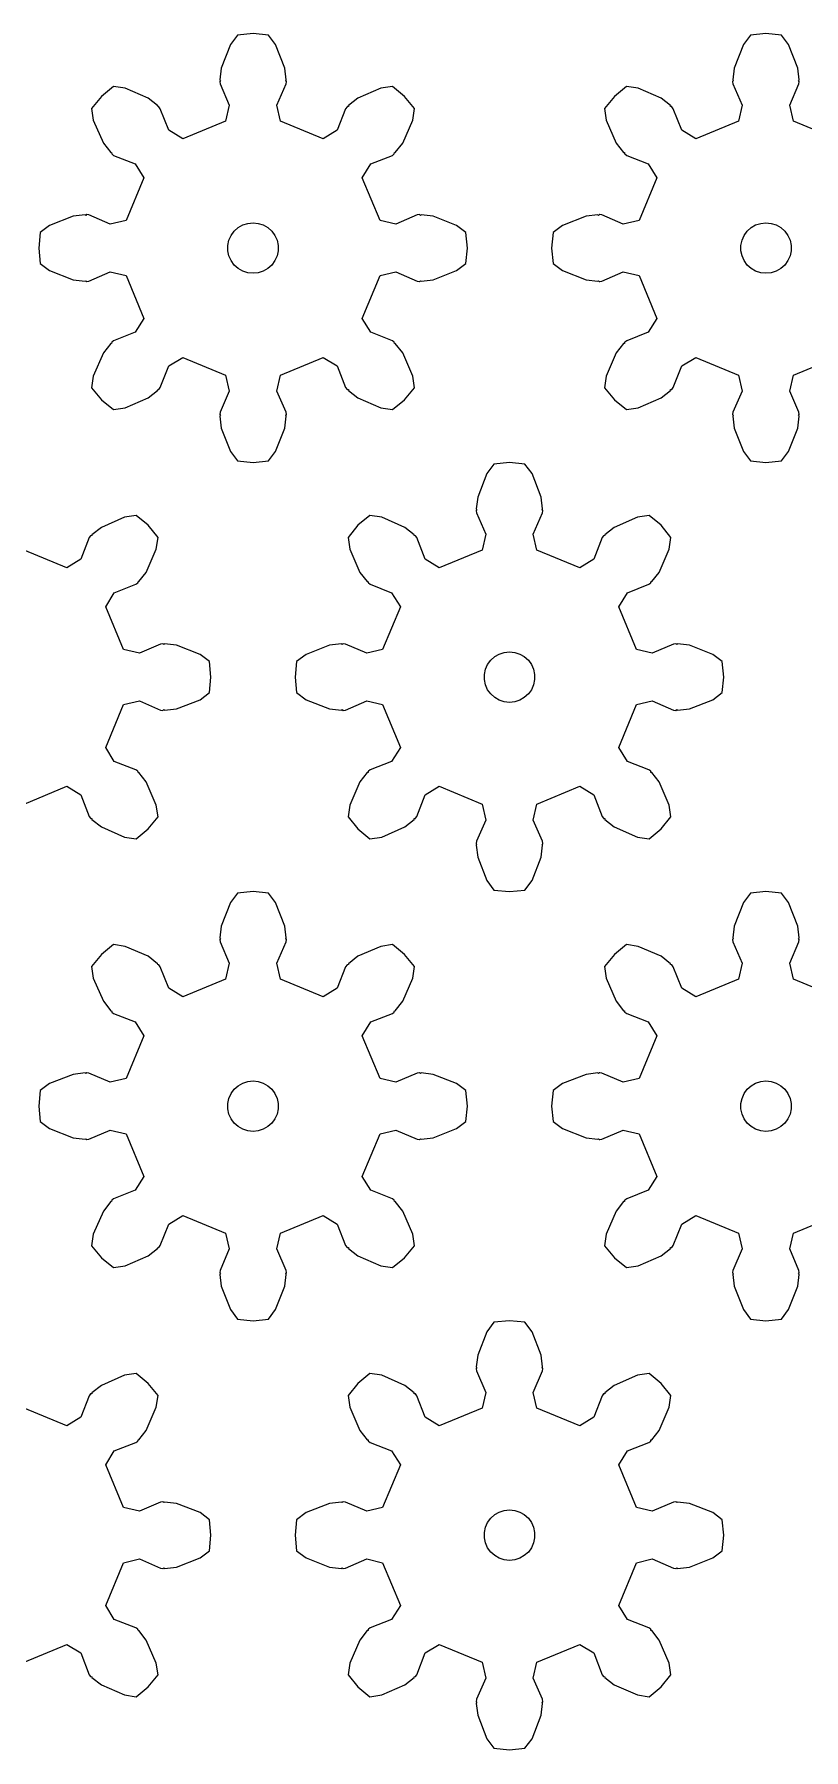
# Model space of a CAD drawing. Extents: x 0 to 208, y 0 to 229.
# Drawn here: x 106.4 to 152.1, y 0 to 101.8 of the extents above; entities that cross this region are included whole.
import ezdxf

# ---------------------------------------------------------------- set-up
doc = ezdxf.new("R2010")
doc.units = 0

msp = doc.modelspace()

# ---------------------------------------------------------------- linework, layer by layer
for p, q in [((119.36, 101.86), (118.44, 101.77)), ((120.28, 101.77), (119.36, 101.86)), ((149.82, 101.86), (148.9, 101.77)), ((150.74, 101.77), (149.82, 101.86)), ((118.02, 101.21), (117.47, 99.81)), ((118.44, 101.77), (118.02, 101.21)), ((120.7, 101.21), (120.28, 101.77)), ((121.25, 99.81), (120.7, 101.21)), ((148.49, 101.21), (147.94, 99.81)), ((148.9, 101.77), (148.49, 101.21)), ((151.16, 101.21), (150.74, 101.77)), ((151.71, 99.81), (151.16, 101.21)), ((117.47, 99.81), (117.39, 99.11)), ((121.33, 99.11), (121.25, 99.81)), ((147.94, 99.81), (147.86, 99.11)), ((151.79, 99.11), (151.71, 99.81)), ((117.42, 99.07), (117.38, 99.01)), ((117.38, 99.01), (117.38, 99)), ((117.38, 99), (117.4, 98.87)), ((117.39, 99.11), (117.42, 99.07)), ((117.4, 98.87), (117.95, 97.61)), ((120.77, 97.61), (121.32, 98.87)), ((121.3, 99.07), (121.33, 99.11)), ((121.34, 99.01), (121.3, 99.07)), ((121.32, 98.87), (121.34, 99)), ((121.34, 99), (121.34, 99.01)), ((147.89, 99.07), (147.84, 99.01)), ((147.84, 99.01), (147.84, 99)), ((147.84, 99), (147.86, 98.87)), ((147.86, 99.11), (147.89, 99.07)), ((147.86, 98.87), (148.41, 97.61)), ((151.24, 97.61), (151.78, 98.87)), ((151.76, 99.07), (151.79, 99.11)), ((151.8, 99.01), (151.76, 99.07)), ((151.78, 98.87), (151.8, 99)), ((151.8, 99), (151.8, 99.01)), ((110.36, 98.13), (109.77, 97.41)), ((111.07, 98.72), (110.36, 98.13)), ((111.76, 98.61), (111.07, 98.72)), ((113.14, 98.02), (111.76, 98.61)), ((113.69, 97.58), (113.14, 98.02)), ((125.58, 98.02), (125.03, 97.58)), ((126.95, 98.61), (125.58, 98.02)), ((127.65, 98.72), (126.95, 98.61)), ((128.36, 98.13), (127.65, 98.72)), ((128.95, 97.41), (128.36, 98.13)), ((140.82, 98.13), (140.23, 97.41)), ((141.54, 98.72), (140.82, 98.13)), ((142.23, 98.61), (141.54, 98.72)), ((143.6, 98.02), (142.23, 98.61)), ((144.16, 97.58), (143.6, 98.02)), ((109.77, 97.41), (109.87, 96.72)), ((113.7, 97.53), (113.69, 97.58)), ((113.77, 97.52), (113.7, 97.53)), ((113.77, 97.51), (113.77, 97.52)), ((113.85, 97.4), (113.77, 97.51)), ((114.36, 96.12), (113.85, 97.4)), ((117.95, 97.61), (117.73, 96.66)), ((120.99, 96.66), (120.77, 97.61)), ((124.86, 97.4), (124.36, 96.12)), ((124.94, 97.51), (124.86, 97.4)), ((124.95, 97.52), (124.94, 97.51)), ((125.02, 97.53), (124.95, 97.52)), ((125.03, 97.58), (125.02, 97.53)), ((128.85, 96.72), (128.95, 97.41)), ((140.23, 97.41), (140.34, 96.72)), ((144.16, 97.53), (144.16, 97.58)), ((144.23, 97.52), (144.16, 97.53)), ((144.24, 97.51), (144.23, 97.52)), ((144.32, 97.4), (144.24, 97.51)), ((144.83, 96.12), (144.32, 97.4)), ((148.41, 97.61), (148.19, 96.66)), ((151.46, 96.66), (151.24, 97.61)), ((109.87, 96.72), (110.47, 95.35)), ((115.18, 95.61), (114.36, 96.12)), ((117.73, 96.66), (115.18, 95.61)), ((123.53, 95.61), (120.99, 96.66)), ((124.36, 96.12), (123.53, 95.61)), ((128.25, 95.35), (128.85, 96.72)), ((140.34, 96.72), (140.93, 95.35)), ((145.65, 95.61), (144.83, 96.12)), ((148.19, 96.66), (145.65, 95.61)), ((154, 95.61), (151.46, 96.66)), ((110.47, 95.35), (110.91, 94.79)), ((110.91, 94.79), (110.96, 94.79)), ((110.96, 94.79), (110.97, 94.72)), ((110.97, 94.72), (110.97, 94.71)), ((110.97, 94.71), (111.08, 94.63)), ((127.64, 94.63), (127.74, 94.71)), ((127.74, 94.71), (127.75, 94.72)), ((127.75, 94.72), (127.76, 94.79)), ((127.76, 94.79), (127.81, 94.79)), ((127.81, 94.79), (128.25, 95.35)), ((140.93, 95.35), (141.37, 94.79)), ((141.37, 94.79), (141.42, 94.79)), ((141.42, 94.79), (141.43, 94.72)), ((141.43, 94.72), (141.44, 94.71)), ((141.44, 94.71), (141.55, 94.63)), ((111.08, 94.63), (112.36, 94.13)), ((112.36, 94.13), (112.87, 93.3)), ((125.84, 93.3), (126.36, 94.13)), ((126.36, 94.13), (127.64, 94.63)), ((141.55, 94.63), (142.83, 94.13)), ((142.83, 94.13), (143.34, 93.3)), ((112.87, 93.3), (111.82, 90.76)), ((126.9, 90.76), (125.84, 93.3)), ((143.34, 93.3), (142.29, 90.76)), ((108.67, 91.01), (107.28, 90.46)), ((109.38, 91.1), (108.67, 91.01)), ((109.42, 91.06), (109.38, 91.1)), ((109.47, 91.11), (109.42, 91.06)), ((109.48, 91.11), (109.47, 91.11)), ((109.61, 91.09), (109.48, 91.11)), ((110.88, 90.54), (109.61, 91.09)), ((111.82, 90.76), (110.88, 90.54)), ((119.05, 90.59), (119.36, 90.63)), ((119.36, 90.63), (119.67, 90.59)), ((127.84, 90.54), (126.9, 90.76)), ((129.1, 91.09), (127.84, 90.54)), ((129.24, 91.11), (129.1, 91.09)), ((129.25, 91.11), (129.24, 91.11)), ((129.3, 91.06), (129.25, 91.11)), ((129.34, 91.1), (129.3, 91.06)), ((130.05, 91.01), (129.34, 91.1)), ((131.44, 90.46), (130.05, 91.01)), ((139.14, 91.01), (137.74, 90.46)), ((139.84, 91.1), (139.14, 91.01)), ((139.88, 91.06), (139.84, 91.1)), ((139.94, 91.11), (139.88, 91.06)), ((139.95, 91.11), (139.94, 91.11)), ((140.08, 91.09), (139.95, 91.11)), ((141.34, 90.54), (140.08, 91.09)), ((142.29, 90.76), (141.34, 90.54)), ((149.51, 90.59), (149.82, 90.63)), ((149.82, 90.63), (150.14, 90.59)), ((106.72, 90.05), (106.63, 89.13)), ((107.28, 90.46), (106.72, 90.05)), ((117.93, 89.59), (118.06, 89.88)), ((118.06, 89.88), (118.24, 90.13)), ((118.24, 90.13), (118.48, 90.34)), ((118.48, 90.34), (118.75, 90.5)), ((118.75, 90.5), (119.05, 90.59)), ((119.67, 90.59), (119.97, 90.5)), ((119.97, 90.5), (120.24, 90.34)), ((120.24, 90.34), (120.47, 90.13)), ((120.47, 90.13), (120.66, 89.88)), ((120.66, 89.88), (120.79, 89.59)), ((132, 90.05), (131.44, 90.46)), ((132.09, 89.13), (132, 90.05)), ((137.18, 90.05), (137.09, 89.13)), ((137.74, 90.46), (137.18, 90.05)), ((148.4, 89.59), (148.52, 89.88)), ((148.52, 89.88), (148.71, 90.13)), ((148.71, 90.13), (148.94, 90.34)), ((148.94, 90.34), (149.21, 90.5)), ((149.21, 90.5), (149.51, 90.59)), ((150.14, 90.59), (150.43, 90.5)), ((150.43, 90.5), (150.71, 90.34)), ((150.71, 90.34), (150.94, 90.13)), ((150.94, 90.13), (151.12, 89.88)), ((151.12, 89.88), (151.25, 89.59)), ((106.63, 89.13), (106.72, 88.21)), ((117.87, 89.28), (117.93, 89.59)), ((117.87, 88.97), (117.87, 89.28)), ((117.93, 88.66), (117.87, 88.97)), ((118.06, 88.38), (117.93, 88.66)), ((120.79, 88.66), (120.66, 88.38)), ((120.79, 89.59), (120.85, 89.28)), ((120.85, 88.97), (120.79, 88.66)), ((120.85, 89.28), (120.85, 88.97)), ((132, 88.21), (132.09, 89.13)), ((137.09, 89.13), (137.18, 88.21)), ((148.33, 89.28), (148.4, 89.59)), ((148.33, 88.97), (148.33, 89.28)), ((148.4, 88.66), (148.33, 88.97)), ((148.52, 88.38), (148.4, 88.66)), ((151.25, 88.66), (151.12, 88.38)), ((151.25, 89.59), (151.32, 89.28)), ((151.32, 88.97), (151.25, 88.66)), ((151.32, 89.28), (151.32, 88.97)), ((106.72, 88.21), (107.28, 87.79)), ((107.28, 87.79), (108.67, 87.24)), ((109.61, 87.17), (110.88, 87.71)), ((110.88, 87.71), (111.82, 87.49)), ((118.24, 88.12), (118.06, 88.38)), ((118.48, 87.91), (118.24, 88.12)), ((118.75, 87.76), (118.48, 87.91)), ((119.05, 87.66), (118.75, 87.76)), ((119.36, 87.63), (119.05, 87.66)), ((119.67, 87.66), (119.36, 87.63)), ((119.97, 87.76), (119.67, 87.66)), ((120.24, 87.91), (119.97, 87.76)), ((120.47, 88.12), (120.24, 87.91)), ((120.66, 88.38), (120.47, 88.12)), ((126.9, 87.49), (127.84, 87.71)), ((127.84, 87.71), (129.1, 87.17)), ((130.05, 87.24), (131.44, 87.79)), ((131.44, 87.79), (132, 88.21)), ((137.18, 88.21), (137.74, 87.79)), ((137.74, 87.79), (139.14, 87.24)), ((140.08, 87.17), (141.34, 87.71)), ((141.34, 87.71), (142.29, 87.49)), ((148.71, 88.12), (148.52, 88.38)), ((148.94, 87.91), (148.71, 88.12)), ((149.21, 87.76), (148.94, 87.91)), ((149.51, 87.66), (149.21, 87.76)), ((149.82, 87.63), (149.51, 87.66)), ((150.14, 87.66), (149.82, 87.63)), ((150.43, 87.76), (150.14, 87.66)), ((150.71, 87.91), (150.43, 87.76)), ((150.94, 88.12), (150.71, 87.91)), ((151.12, 88.38), (150.94, 88.12)), ((108.67, 87.24), (109.38, 87.16)), ((109.38, 87.16), (109.42, 87.19)), ((109.42, 87.19), (109.47, 87.15)), ((109.47, 87.15), (109.48, 87.15)), ((109.48, 87.15), (109.61, 87.17)), ((111.82, 87.49), (112.87, 84.95)), ((125.84, 84.95), (126.9, 87.49)), ((129.1, 87.17), (129.24, 87.15)), ((129.24, 87.15), (129.25, 87.15)), ((129.25, 87.15), (129.3, 87.19)), ((129.3, 87.19), (129.34, 87.16)), ((129.34, 87.16), (130.05, 87.24)), ((139.14, 87.24), (139.84, 87.16)), ((139.84, 87.16), (139.88, 87.19)), ((139.88, 87.19), (139.94, 87.15)), ((139.94, 87.15), (139.95, 87.15)), ((139.95, 87.15), (140.08, 87.17)), ((142.29, 87.49), (143.34, 84.95)), ((112.87, 84.95), (112.36, 84.13)), ((126.36, 84.13), (125.84, 84.95)), ((143.34, 84.95), (142.83, 84.13)), ((110.97, 83.54), (110.96, 83.47)), ((111.08, 83.62), (110.97, 83.54)), ((110.97, 83.54), (110.97, 83.54)), ((112.36, 84.13), (111.08, 83.62)), ((127.64, 83.62), (126.36, 84.13)), ((127.74, 83.54), (127.64, 83.62)), ((127.75, 83.54), (127.74, 83.54)), ((127.76, 83.47), (127.75, 83.54)), ((141.43, 83.54), (141.42, 83.47)), ((141.44, 83.54), (141.43, 83.54)), ((141.55, 83.62), (141.44, 83.54)), ((142.83, 84.13), (141.55, 83.62)), ((110.47, 82.9), (109.87, 81.53)), ((110.91, 83.46), (110.47, 82.9)), ((110.96, 83.47), (110.91, 83.46)), ((114.36, 82.13), (115.18, 82.64)), ((115.18, 82.64), (117.73, 81.59)), ((120.99, 81.59), (123.53, 82.64)), ((123.53, 82.64), (124.36, 82.13)), ((127.81, 83.46), (127.76, 83.47)), ((128.25, 82.9), (127.81, 83.46)), ((128.85, 81.53), (128.25, 82.9)), ((140.93, 82.9), (140.34, 81.53)), ((141.37, 83.46), (140.93, 82.9)), ((141.42, 83.47), (141.37, 83.46)), ((144.83, 82.13), (145.65, 82.64)), ((145.65, 82.64), (148.19, 81.59)), ((151.46, 81.59), (154, 82.64)), ((109.87, 81.53), (109.77, 80.84)), ((113.85, 80.85), (114.36, 82.13)), ((117.73, 81.59), (117.95, 80.64)), ((120.77, 80.64), (120.99, 81.59)), ((124.36, 82.13), (124.86, 80.85)), ((128.95, 80.84), (128.85, 81.53)), ((140.34, 81.53), (140.23, 80.84)), ((144.32, 80.85), (144.83, 82.13)), ((148.19, 81.59), (148.41, 80.64)), ((151.24, 80.64), (151.46, 81.59)), ((109.77, 80.84), (110.36, 80.12)), ((113.14, 80.23), (113.69, 80.68)), ((113.69, 80.68), (113.7, 80.73)), ((113.7, 80.73), (113.77, 80.74)), ((113.77, 80.74), (113.85, 80.85)), ((113.77, 80.74), (113.77, 80.74)), ((117.95, 80.64), (117.4, 79.38)), ((121.32, 79.38), (120.77, 80.64)), ((124.86, 80.85), (124.94, 80.74)), ((124.94, 80.74), (124.95, 80.74)), ((124.95, 80.74), (125.02, 80.73)), ((125.02, 80.73), (125.03, 80.68)), ((125.03, 80.68), (125.58, 80.23)), ((128.36, 80.12), (128.95, 80.84)), ((140.23, 80.84), (140.82, 80.12)), ((143.6, 80.23), (144.16, 80.68)), ((144.16, 80.73), (144.23, 80.74)), ((144.16, 80.68), (144.16, 80.73)), ((144.23, 80.74), (144.24, 80.74)), ((144.24, 80.74), (144.32, 80.85)), ((148.41, 80.64), (147.86, 79.38)), ((151.78, 79.38), (151.24, 80.64)), ((110.36, 80.12), (111.07, 79.54)), ((111.07, 79.54), (111.76, 79.64)), ((111.76, 79.64), (113.14, 80.23)), ((125.58, 80.23), (126.95, 79.64)), ((126.95, 79.64), (127.65, 79.54)), ((127.65, 79.54), (128.36, 80.12)), ((140.82, 80.12), (141.54, 79.54)), ((141.54, 79.54), (142.23, 79.64)), ((142.23, 79.64), (143.6, 80.23)), ((117.4, 79.38), (117.38, 79.25)), ((117.38, 79.25), (117.38, 79.24)), ((117.38, 79.24), (117.42, 79.18)), ((117.42, 79.18), (117.39, 79.14)), ((117.39, 79.14), (117.47, 78.44)), ((117.47, 78.44), (118.02, 77.05)), ((120.7, 77.05), (121.25, 78.44)), ((121.25, 78.44), (121.33, 79.14)), ((121.3, 79.18), (121.34, 79.24)), ((121.33, 79.14), (121.3, 79.18)), ((121.34, 79.25), (121.32, 79.38)), ((121.34, 79.24), (121.34, 79.25)), ((147.86, 79.38), (147.84, 79.25)), ((147.84, 79.25), (147.84, 79.24)), ((147.84, 79.24), (147.89, 79.18)), ((147.89, 79.18), (147.86, 79.14)), ((147.86, 79.14), (147.94, 78.44)), ((147.94, 78.44), (148.49, 77.05)), ((151.16, 77.05), (151.71, 78.44)), ((151.71, 78.44), (151.79, 79.14)), ((151.76, 79.18), (151.8, 79.24)), ((151.79, 79.14), (151.76, 79.18)), ((151.8, 79.25), (151.78, 79.38)), ((151.8, 79.24), (151.8, 79.25)), ((118.02, 77.05), (118.44, 76.49)), ((118.44, 76.49), (119.36, 76.39)), ((119.36, 76.39), (120.28, 76.49)), ((120.28, 76.49), (120.7, 77.05)), ((134.59, 76.39), (133.67, 76.3)), ((135.51, 76.3), (134.59, 76.39)), ((148.49, 77.05), (148.9, 76.49)), ((148.9, 76.49), (149.82, 76.39)), ((149.82, 76.39), (150.74, 76.49)), ((150.74, 76.49), (151.16, 77.05)), ((133.25, 75.74), (132.7, 74.35)), ((133.67, 76.3), (133.25, 75.74)), ((135.93, 75.74), (135.51, 76.3)), ((136.48, 74.35), (135.93, 75.74)), ((132.7, 74.35), (132.62, 73.64)), ((136.56, 73.64), (136.48, 74.35)), ((132.65, 73.6), (132.61, 73.55)), ((132.61, 73.55), (132.61, 73.54)), ((132.61, 73.54), (132.63, 73.41)), ((132.62, 73.64), (132.65, 73.6)), ((132.63, 73.41), (133.18, 72.14)), ((136, 72.14), (136.55, 73.41)), ((136.53, 73.6), (136.56, 73.64)), ((136.57, 73.55), (136.53, 73.6)), ((136.55, 73.41), (136.57, 73.54)), ((136.57, 73.54), (136.57, 73.55)), ((110.35, 72.55), (109.79, 72.11)), ((111.72, 73.15), (110.35, 72.55)), ((112.41, 73.25), (111.72, 73.15)), ((113.13, 72.67), (112.41, 73.25)), ((113.72, 71.95), (113.13, 72.67)), ((125.59, 72.67), (125, 71.95)), ((126.3, 73.25), (125.59, 72.67)), ((127, 73.15), (126.3, 73.25)), ((128.37, 72.55), (127, 73.15)), ((128.92, 72.11), (128.37, 72.55)), ((140.81, 72.55), (140.26, 72.11)), ((142.19, 73.15), (140.81, 72.55)), ((142.88, 73.25), (142.19, 73.15)), ((143.59, 72.67), (142.88, 73.25)), ((144.18, 71.95), (143.59, 72.67)), ((109.63, 71.94), (109.13, 70.66)), ((109.71, 72.05), (109.63, 71.94)), ((109.72, 72.05), (109.71, 72.05)), ((109.79, 72.06), (109.72, 72.05)), ((109.79, 72.11), (109.79, 72.06)), ((113.61, 71.26), (113.72, 71.95)), ((125, 71.95), (125.1, 71.26)), ((128.93, 72.06), (128.92, 72.11)), ((129, 72.05), (128.93, 72.06)), ((129.01, 72.05), (129, 72.05)), ((129.09, 71.94), (129.01, 72.05)), ((129.59, 70.66), (129.09, 71.94)), ((133.18, 72.14), (132.96, 71.2)), ((136.22, 71.2), (136, 72.14)), ((140.1, 71.94), (139.59, 70.66)), ((140.18, 72.05), (140.1, 71.94)), ((140.25, 72.06), (140.18, 72.05)), ((140.18, 72.05), (140.18, 72.05)), ((140.26, 72.11), (140.25, 72.06)), ((144.08, 71.26), (144.18, 71.95)), ((108.3, 70.15), (105.76, 71.2)), ((109.13, 70.66), (108.3, 70.15)), ((113.02, 69.88), (113.61, 71.26)), ((125.1, 71.26), (125.7, 69.88)), ((130.42, 70.15), (129.59, 70.66)), ((132.96, 71.2), (130.42, 70.15)), ((138.77, 70.15), (136.22, 71.2)), ((139.59, 70.66), (138.77, 70.15)), ((143.48, 69.88), (144.08, 71.26)), ((112.4, 69.17), (112.51, 69.25)), ((112.51, 69.25), (112.52, 69.25)), ((112.52, 69.25), (112.53, 69.32)), ((112.53, 69.32), (112.58, 69.33)), ((112.58, 69.33), (113.02, 69.88)), ((125.7, 69.88), (126.14, 69.33)), ((126.14, 69.33), (126.19, 69.32)), ((126.19, 69.32), (126.2, 69.25)), ((126.2, 69.25), (126.21, 69.25)), ((126.21, 69.25), (126.31, 69.17)), ((142.87, 69.17), (142.98, 69.25)), ((142.98, 69.25), (142.99, 69.32)), ((142.98, 69.25), (142.98, 69.25)), ((142.99, 69.32), (143.04, 69.33)), ((143.04, 69.33), (143.48, 69.88)), ((110.61, 67.84), (111.12, 68.66)), ((111.12, 68.66), (112.4, 69.17)), ((126.31, 69.17), (127.59, 68.66)), ((127.59, 68.66), (128.11, 67.84)), ((141.08, 67.84), (141.59, 68.66)), ((141.59, 68.66), (142.87, 69.17)), ((111.66, 65.3), (110.61, 67.84)), ((128.11, 67.84), (127.05, 65.3)), ((142.13, 65.3), (141.08, 67.84)), ((112.61, 65.08), (111.66, 65.3)), ((113.87, 65.62), (112.61, 65.08)), ((114, 65.64), (113.87, 65.62)), ((114.01, 65.64), (114, 65.64)), ((114.07, 65.6), (114.01, 65.64)), ((114.11, 65.63), (114.07, 65.6)), ((114.81, 65.55), (114.11, 65.63)), ((116.21, 65), (114.81, 65.55)), ((123.9, 65.55), (122.51, 65)), ((124.61, 65.63), (123.9, 65.55)), ((124.65, 65.6), (124.61, 65.63)), ((124.7, 65.64), (124.65, 65.6)), ((124.71, 65.64), (124.7, 65.64)), ((124.85, 65.62), (124.71, 65.64)), ((126.11, 65.08), (124.85, 65.62)), ((127.05, 65.3), (126.11, 65.08)), ((134.28, 65.13), (134.59, 65.16)), ((134.59, 65.16), (134.9, 65.13)), ((143.07, 65.08), (142.13, 65.3)), ((144.34, 65.62), (143.07, 65.08)), ((144.47, 65.64), (144.34, 65.62)), ((144.48, 65.64), (144.47, 65.64)), ((144.53, 65.6), (144.48, 65.64)), ((144.57, 65.63), (144.53, 65.6)), ((145.28, 65.55), (144.57, 65.63)), ((146.67, 65), (145.28, 65.55)), ((116.77, 64.58), (116.21, 65)), ((116.86, 63.66), (116.77, 64.58)), ((121.95, 64.58), (121.86, 63.66)), ((122.51, 65), (121.95, 64.58)), ((133.16, 64.13), (133.29, 64.41)), ((133.29, 64.41), (133.48, 64.67)), ((133.48, 64.67), (133.71, 64.88)), ((133.71, 64.88), (133.98, 65.03)), ((133.98, 65.03), (134.28, 65.13)), ((134.9, 65.13), (135.2, 65.03)), ((135.2, 65.03), (135.47, 64.88)), ((135.47, 64.88), (135.71, 64.67)), ((135.71, 64.67), (135.89, 64.41)), ((135.89, 64.41), (136.02, 64.13)), ((147.23, 64.58), (146.67, 65)), ((147.32, 63.66), (147.23, 64.58)), ((116.77, 62.74), (116.86, 63.66)), ((121.86, 63.66), (121.95, 62.74)), ((133.1, 63.82), (133.16, 64.13)), ((133.1, 63.51), (133.1, 63.82)), ((133.16, 63.2), (133.1, 63.51)), ((133.29, 62.91), (133.16, 63.2)), ((136.02, 63.2), (135.89, 62.91)), ((136.02, 64.13), (136.08, 63.82)), ((136.08, 63.51), (136.02, 63.2)), ((136.08, 63.82), (136.08, 63.51)), ((147.23, 62.74), (147.32, 63.66)), ((111.66, 62.03), (112.61, 62.25)), ((112.61, 62.25), (113.87, 61.7)), ((114.81, 61.77), (116.21, 62.32)), ((116.21, 62.32), (116.77, 62.74)), ((121.95, 62.74), (122.51, 62.32)), ((122.51, 62.32), (123.9, 61.77)), ((124.85, 61.7), (126.11, 62.25)), ((126.11, 62.25), (127.05, 62.03)), ((133.48, 62.66), (133.29, 62.91)), ((133.71, 62.45), (133.48, 62.66)), ((133.98, 62.29), (133.71, 62.45)), ((134.28, 62.19), (133.98, 62.29)), ((134.59, 62.16), (134.28, 62.19)), ((134.9, 62.19), (134.59, 62.16)), ((135.2, 62.29), (134.9, 62.19)), ((135.47, 62.45), (135.2, 62.29)), ((135.71, 62.66), (135.47, 62.45)), ((135.89, 62.91), (135.71, 62.66)), ((142.13, 62.03), (143.07, 62.25)), ((143.07, 62.25), (144.34, 61.7)), ((145.28, 61.77), (146.67, 62.32)), ((146.67, 62.32), (147.23, 62.74)), ((110.61, 59.49), (111.66, 62.03)), ((113.87, 61.7), (114, 61.68)), ((114, 61.68), (114.01, 61.68)), ((114.01, 61.68), (114.07, 61.73)), ((114.07, 61.73), (114.11, 61.69)), ((114.11, 61.69), (114.81, 61.77)), ((123.9, 61.77), (124.61, 61.69)), ((124.61, 61.69), (124.65, 61.73)), ((124.65, 61.73), (124.7, 61.68)), ((124.7, 61.68), (124.71, 61.68)), ((124.71, 61.68), (124.85, 61.7)), ((127.05, 62.03), (128.11, 59.49)), ((141.08, 59.49), (142.13, 62.03)), ((144.34, 61.7), (144.47, 61.68)), ((144.47, 61.68), (144.48, 61.68)), ((144.48, 61.68), (144.53, 61.73)), ((144.53, 61.73), (144.57, 61.69)), ((144.57, 61.69), (145.28, 61.77)), ((111.12, 58.66), (110.61, 59.49)), ((128.11, 59.49), (127.59, 58.66)), ((141.59, 58.66), (141.08, 59.49)), ((112.4, 58.16), (111.12, 58.66)), ((112.51, 58.08), (112.4, 58.16)), ((112.52, 58.07), (112.51, 58.08)), ((112.53, 58), (112.52, 58.07)), ((126.2, 58.07), (126.19, 58)), ((126.21, 58.08), (126.2, 58.07)), ((126.31, 58.16), (126.21, 58.08)), ((127.59, 58.66), (126.31, 58.16)), ((142.87, 58.16), (141.59, 58.66)), ((142.98, 58.08), (142.87, 58.16)), ((142.98, 58.07), (142.98, 58.08)), ((142.99, 58), (142.98, 58.07)), ((105.76, 56.12), (108.3, 57.18)), ((108.3, 57.18), (109.13, 56.67)), ((112.58, 58), (112.53, 58)), ((113.02, 57.44), (112.58, 58)), ((113.61, 56.07), (113.02, 57.44)), ((125.7, 57.44), (125.1, 56.07)), ((126.14, 58), (125.7, 57.44)), ((126.19, 58), (126.14, 58)), ((129.59, 56.67), (130.42, 57.18)), ((130.42, 57.18), (132.96, 56.12)), ((136.22, 56.12), (138.77, 57.18)), ((138.77, 57.18), (139.59, 56.67)), ((143.04, 58), (142.99, 58)), ((143.48, 57.44), (143.04, 58)), ((144.08, 56.07), (143.48, 57.44)), ((109.13, 56.67), (109.63, 55.38)), ((113.72, 55.37), (113.61, 56.07)), ((125.1, 56.07), (125, 55.37)), ((129.09, 55.38), (129.59, 56.67)), ((132.96, 56.12), (133.18, 55.18)), ((136, 55.18), (136.22, 56.12)), ((139.59, 56.67), (140.1, 55.38)), ((144.18, 55.37), (144.08, 56.07)), ((109.63, 55.38), (109.71, 55.28)), ((109.71, 55.28), (109.72, 55.27)), ((109.72, 55.27), (109.79, 55.26)), ((109.79, 55.26), (109.79, 55.21)), ((109.79, 55.21), (110.35, 54.77)), ((113.13, 54.66), (113.72, 55.37)), ((125, 55.37), (125.59, 54.66)), ((128.37, 54.77), (128.92, 55.21)), ((128.92, 55.21), (128.93, 55.26)), ((128.93, 55.26), (129, 55.27)), ((129, 55.27), (129.01, 55.28)), ((129.01, 55.28), (129.09, 55.38)), ((133.18, 55.18), (132.63, 53.92)), ((136.55, 53.92), (136, 55.18)), ((140.1, 55.38), (140.18, 55.28)), ((140.18, 55.28), (140.18, 55.27)), ((140.18, 55.27), (140.25, 55.26)), ((140.25, 55.26), (140.26, 55.21)), ((140.26, 55.21), (140.81, 54.77)), ((143.59, 54.66), (144.18, 55.37)), ((110.35, 54.77), (111.72, 54.17)), ((111.72, 54.17), (112.41, 54.07)), ((112.41, 54.07), (113.13, 54.66)), ((125.59, 54.66), (126.3, 54.07)), ((126.3, 54.07), (127, 54.17)), ((127, 54.17), (128.37, 54.77)), ((140.81, 54.77), (142.19, 54.17)), ((142.19, 54.17), (142.88, 54.07)), ((142.88, 54.07), (143.59, 54.66)), ((132.63, 53.92), (132.61, 53.78)), ((132.61, 53.78), (132.61, 53.77)), ((132.61, 53.77), (132.65, 53.72)), ((132.65, 53.72), (132.62, 53.68)), ((132.62, 53.68), (132.7, 52.97)), ((132.7, 52.97), (133.25, 51.58)), ((135.93, 51.58), (136.48, 52.97)), ((136.48, 52.97), (136.56, 53.68)), ((136.53, 53.72), (136.57, 53.77)), ((136.56, 53.68), (136.53, 53.72)), ((136.57, 53.78), (136.55, 53.92)), ((136.57, 53.77), (136.57, 53.78)), ((119.36, 50.93), (118.44, 50.84)), ((120.28, 50.84), (119.36, 50.93)), ((133.25, 51.58), (133.67, 51.02)), ((133.67, 51.02), (134.59, 50.93)), ((134.59, 50.93), (135.51, 51.02)), ((135.51, 51.02), (135.93, 51.58)), ((149.82, 50.93), (148.9, 50.84)), ((150.74, 50.84), (149.82, 50.93)), ((118.02, 50.28), (117.47, 48.88)), ((118.44, 50.84), (118.02, 50.28)), ((120.7, 50.28), (120.28, 50.84)), ((121.25, 48.88), (120.7, 50.28)), ((148.49, 50.28), (147.94, 48.88)), ((148.9, 50.84), (148.49, 50.28)), ((151.16, 50.28), (150.74, 50.84)), ((151.71, 48.88), (151.16, 50.28)), ((117.47, 48.88), (117.39, 48.18)), ((121.33, 48.18), (121.25, 48.88)), ((147.94, 48.88), (147.86, 48.18)), ((151.79, 48.18), (151.71, 48.88)), ((117.42, 48.14), (117.38, 48.08)), ((117.38, 48.08), (117.38, 48.08)), ((117.38, 48.08), (117.4, 47.94)), ((117.39, 48.18), (117.42, 48.14)), ((117.4, 47.94), (117.95, 46.68)), ((120.77, 46.68), (121.32, 47.94)), ((121.3, 48.14), (121.33, 48.18)), ((121.34, 48.08), (121.3, 48.14)), ((121.32, 47.94), (121.34, 48.08)), ((121.34, 48.08), (121.34, 48.08)), ((147.89, 48.14), (147.84, 48.08)), ((147.84, 48.08), (147.84, 48.08)), ((147.84, 48.08), (147.86, 47.94)), ((147.86, 48.18), (147.89, 48.14)), ((147.86, 47.94), (148.41, 46.68)), ((151.24, 46.68), (151.78, 47.94)), ((151.76, 48.14), (151.79, 48.18)), ((151.8, 48.08), (151.76, 48.14)), ((151.78, 47.94), (151.8, 48.08)), ((151.8, 48.08), (151.8, 48.08)), ((110.36, 47.2), (109.77, 46.49)), ((111.07, 47.79), (110.36, 47.2)), ((111.76, 47.68), (111.07, 47.79)), ((113.14, 47.09), (111.76, 47.68)), ((113.69, 46.65), (113.14, 47.09)), ((125.58, 47.09), (125.03, 46.65)), ((126.95, 47.68), (125.58, 47.09)), ((127.65, 47.79), (126.95, 47.68)), ((128.36, 47.2), (127.65, 47.79)), ((128.95, 46.49), (128.36, 47.2)), ((140.82, 47.2), (140.23, 46.49)), ((141.54, 47.79), (140.82, 47.2)), ((142.23, 47.68), (141.54, 47.79)), ((143.6, 47.09), (142.23, 47.68)), ((144.16, 46.65), (143.6, 47.09)), ((109.77, 46.49), (109.87, 45.79)), ((113.7, 46.6), (113.69, 46.65)), ((113.77, 46.59), (113.7, 46.6)), ((113.77, 46.58), (113.77, 46.59)), ((113.85, 46.47), (113.77, 46.58)), ((114.36, 45.19), (113.85, 46.47)), ((117.95, 46.68), (117.73, 45.74)), ((120.99, 45.74), (120.77, 46.68)), ((124.86, 46.47), (124.36, 45.19)), ((124.94, 46.58), (124.86, 46.47)), ((124.95, 46.59), (124.94, 46.58)), ((125.02, 46.6), (124.95, 46.59)), ((125.03, 46.65), (125.02, 46.6)), ((128.85, 45.79), (128.95, 46.49)), ((140.23, 46.49), (140.34, 45.79)), ((144.16, 46.6), (144.16, 46.65)), ((144.23, 46.59), (144.16, 46.6)), ((144.24, 46.58), (144.23, 46.59)), ((144.32, 46.47), (144.24, 46.58)), ((144.83, 45.19), (144.32, 46.47)), ((148.41, 46.68), (148.19, 45.74)), ((151.46, 45.74), (151.24, 46.68)), ((109.87, 45.79), (110.47, 44.42)), ((115.18, 44.68), (114.36, 45.19)), ((117.73, 45.74), (115.18, 44.68)), ((123.53, 44.68), (120.99, 45.74)), ((124.36, 45.19), (123.53, 44.68)), ((128.25, 44.42), (128.85, 45.79)), ((140.34, 45.79), (140.93, 44.42)), ((145.65, 44.68), (144.83, 45.19)), ((148.19, 45.74), (145.65, 44.68)), ((154, 44.68), (151.46, 45.74)), ((110.47, 44.42), (110.91, 43.86)), ((110.91, 43.86), (110.96, 43.86)), ((110.96, 43.86), (110.97, 43.79)), ((110.97, 43.79), (110.97, 43.78)), ((110.97, 43.78), (111.08, 43.7)), ((127.64, 43.7), (127.74, 43.78)), ((127.74, 43.78), (127.75, 43.79)), ((127.75, 43.79), (127.76, 43.86)), ((127.76, 43.86), (127.81, 43.86)), ((127.81, 43.86), (128.25, 44.42)), ((140.93, 44.42), (141.37, 43.86)), ((141.37, 43.86), (141.42, 43.86)), ((141.42, 43.86), (141.43, 43.79)), ((141.43, 43.79), (141.44, 43.78)), ((141.44, 43.78), (141.55, 43.7)), ((111.08, 43.7), (112.36, 43.2)), ((112.36, 43.2), (112.87, 42.37)), ((125.84, 42.37), (126.36, 43.2)), ((126.36, 43.2), (127.64, 43.7)), ((141.55, 43.7), (142.83, 43.2)), ((142.83, 43.2), (143.34, 42.37)), ((112.87, 42.37), (111.82, 39.83)), ((126.9, 39.83), (125.84, 42.37)), ((143.34, 42.37), (142.29, 39.83)), ((108.67, 40.08), (107.28, 39.54)), ((109.38, 40.17), (108.67, 40.08)), ((109.42, 40.13), (109.38, 40.17)), ((109.47, 40.18), (109.42, 40.13)), ((109.48, 40.18), (109.47, 40.18)), ((109.61, 40.16), (109.48, 40.18)), ((110.88, 39.61), (109.61, 40.16)), ((111.82, 39.83), (110.88, 39.61)), ((127.84, 39.61), (126.9, 39.83)), ((129.1, 40.16), (127.84, 39.61)), ((129.24, 40.18), (129.1, 40.16)), ((129.25, 40.18), (129.24, 40.18)), ((129.3, 40.13), (129.25, 40.18)), ((129.34, 40.17), (129.3, 40.13)), ((130.05, 40.08), (129.34, 40.17)), ((131.44, 39.54), (130.05, 40.08)), ((139.14, 40.08), (137.74, 39.54)), ((139.84, 40.17), (139.14, 40.08)), ((139.88, 40.13), (139.84, 40.17)), ((139.94, 40.18), (139.88, 40.13)), ((139.95, 40.18), (139.94, 40.18)), ((140.08, 40.16), (139.95, 40.18)), ((141.34, 39.61), (140.08, 40.16)), ((142.29, 39.83), (141.34, 39.61)), ((106.72, 39.12), (106.63, 38.2)), ((107.28, 39.54), (106.72, 39.12)), ((117.93, 38.66), (118.06, 38.95)), ((118.06, 38.95), (118.24, 39.2)), ((118.24, 39.2), (118.48, 39.41)), ((118.48, 39.41), (118.75, 39.57)), ((118.75, 39.57), (119.05, 39.66)), ((119.05, 39.66), (119.36, 39.7)), ((119.36, 39.7), (119.67, 39.66)), ((119.67, 39.66), (119.97, 39.57)), ((119.97, 39.57), (120.24, 39.41)), ((120.24, 39.41), (120.47, 39.2)), ((120.47, 39.2), (120.66, 38.95)), ((120.66, 38.95), (120.79, 38.66)), ((132, 39.12), (131.44, 39.54)), ((132.09, 38.2), (132, 39.12)), ((137.18, 39.12), (137.09, 38.2)), ((137.74, 39.54), (137.18, 39.12)), ((148.4, 38.66), (148.52, 38.95)), ((148.52, 38.95), (148.71, 39.2)), ((148.71, 39.2), (148.94, 39.41)), ((148.94, 39.41), (149.21, 39.57)), ((149.21, 39.57), (149.51, 39.66)), ((149.51, 39.66), (149.82, 39.7)), ((149.82, 39.7), (150.14, 39.66)), ((150.14, 39.66), (150.43, 39.57)), ((150.43, 39.57), (150.71, 39.41)), ((150.71, 39.41), (150.94, 39.2)), ((150.94, 39.2), (151.12, 38.95)), ((151.12, 38.95), (151.25, 38.66)), ((106.63, 38.2), (106.72, 37.28)), ((117.87, 38.35), (117.93, 38.66)), ((117.87, 38.04), (117.87, 38.35)), ((117.93, 37.73), (117.87, 38.04)), ((118.06, 37.45), (117.93, 37.73)), ((120.79, 37.73), (120.66, 37.45)), ((120.79, 38.66), (120.85, 38.35)), ((120.85, 38.04), (120.79, 37.73)), ((120.85, 38.35), (120.85, 38.04)), ((132, 37.28), (132.09, 38.2)), ((137.09, 38.2), (137.18, 37.28)), ((148.33, 38.35), (148.4, 38.66)), ((148.33, 38.04), (148.33, 38.35)), ((148.4, 37.73), (148.33, 38.04)), ((148.52, 37.45), (148.4, 37.73)), ((151.25, 37.73), (151.12, 37.45)), ((151.25, 38.66), (151.32, 38.35)), ((151.32, 38.04), (151.25, 37.73)), ((151.32, 38.35), (151.32, 38.04)), ((106.72, 37.28), (107.28, 36.86)), ((107.28, 36.86), (108.67, 36.31)), ((109.61, 36.24), (110.88, 36.78)), ((110.88, 36.78), (111.82, 36.56)), ((118.24, 37.19), (118.06, 37.45)), ((118.48, 36.98), (118.24, 37.19)), ((118.75, 36.83), (118.48, 36.98)), ((119.05, 36.73), (118.75, 36.83)), ((119.36, 36.7), (119.05, 36.73)), ((119.67, 36.73), (119.36, 36.7)), ((119.97, 36.83), (119.67, 36.73)), ((120.24, 36.98), (119.97, 36.83)), ((120.47, 37.19), (120.24, 36.98)), ((120.66, 37.45), (120.47, 37.19)), ((126.9, 36.56), (127.84, 36.78)), ((127.84, 36.78), (129.1, 36.24)), ((130.05, 36.31), (131.44, 36.86)), ((131.44, 36.86), (132, 37.28)), ((137.18, 37.28), (137.74, 36.86)), ((137.74, 36.86), (139.14, 36.31)), ((140.08, 36.24), (141.34, 36.78)), ((141.34, 36.78), (142.29, 36.56)), ((148.71, 37.19), (148.52, 37.45)), ((148.94, 36.98), (148.71, 37.19)), ((149.21, 36.83), (148.94, 36.98)), ((149.51, 36.73), (149.21, 36.83)), ((149.82, 36.7), (149.51, 36.73)), ((150.14, 36.73), (149.82, 36.7)), ((150.43, 36.83), (150.14, 36.73)), ((150.71, 36.98), (150.43, 36.83)), ((150.94, 37.19), (150.71, 36.98)), ((151.12, 37.45), (150.94, 37.19)), ((108.67, 36.31), (109.38, 36.23)), ((109.38, 36.23), (109.42, 36.26)), ((109.42, 36.26), (109.47, 36.22)), ((109.47, 36.22), (109.48, 36.22)), ((109.48, 36.22), (109.61, 36.24)), ((111.82, 36.56), (112.87, 34.02)), ((125.84, 34.02), (126.9, 36.56)), ((129.1, 36.24), (129.24, 36.22)), ((129.24, 36.22), (129.25, 36.22)), ((129.25, 36.22), (129.3, 36.26)), ((129.3, 36.26), (129.34, 36.23)), ((129.34, 36.23), (130.05, 36.31)), ((139.14, 36.31), (139.84, 36.23)), ((139.84, 36.23), (139.88, 36.26)), ((139.88, 36.26), (139.94, 36.22)), ((139.94, 36.22), (139.95, 36.22)), ((139.95, 36.22), (140.08, 36.24)), ((142.29, 36.56), (143.34, 34.02)), ((112.87, 34.02), (112.36, 33.2)), ((126.36, 33.2), (125.84, 34.02)), ((143.34, 34.02), (142.83, 33.2)), ((110.97, 32.61), (110.96, 32.54)), ((111.08, 32.69), (110.97, 32.61)), ((110.97, 32.61), (110.97, 32.61)), ((112.36, 33.2), (111.08, 32.69)), ((127.64, 32.69), (126.36, 33.2)), ((127.74, 32.61), (127.64, 32.69)), ((127.75, 32.61), (127.74, 32.61)), ((127.76, 32.54), (127.75, 32.61)), ((141.43, 32.61), (141.42, 32.54)), ((141.44, 32.61), (141.43, 32.61)), ((141.55, 32.69), (141.44, 32.61)), ((142.83, 33.2), (141.55, 32.69)), ((110.47, 31.97), (109.87, 30.6)), ((110.91, 32.53), (110.47, 31.97)), ((110.96, 32.54), (110.91, 32.53)), ((114.36, 31.2), (115.18, 31.71)), ((115.18, 31.71), (117.73, 30.66)), ((120.99, 30.66), (123.53, 31.71)), ((123.53, 31.71), (124.36, 31.2)), ((127.81, 32.53), (127.76, 32.54)), ((128.25, 31.97), (127.81, 32.53)), ((128.85, 30.6), (128.25, 31.97)), ((140.93, 31.97), (140.34, 30.6)), ((141.37, 32.53), (140.93, 31.97)), ((141.42, 32.54), (141.37, 32.53)), ((144.83, 31.2), (145.65, 31.71)), ((145.65, 31.71), (148.19, 30.66)), ((151.46, 30.66), (154, 31.71)), ((109.87, 30.6), (109.77, 29.91)), ((113.85, 29.92), (114.36, 31.2)), ((117.73, 30.66), (117.95, 29.72)), ((120.77, 29.72), (120.99, 30.66)), ((124.36, 31.2), (124.86, 29.92)), ((128.95, 29.91), (128.85, 30.6)), ((140.34, 30.6), (140.23, 29.91)), ((144.32, 29.92), (144.83, 31.2)), ((148.19, 30.66), (148.41, 29.72)), ((151.24, 29.72), (151.46, 30.66)), ((109.77, 29.91), (110.36, 29.19)), ((113.14, 29.31), (113.69, 29.75)), ((113.69, 29.75), (113.7, 29.8)), ((113.7, 29.8), (113.77, 29.81)), ((113.77, 29.81), (113.85, 29.92)), ((113.77, 29.81), (113.77, 29.81)), ((117.95, 29.72), (117.4, 28.45)), ((121.32, 28.45), (120.77, 29.72)), ((124.86, 29.92), (124.94, 29.81)), ((124.94, 29.81), (124.95, 29.81)), ((124.95, 29.81), (125.02, 29.8)), ((125.02, 29.8), (125.03, 29.75)), ((125.03, 29.75), (125.58, 29.31)), ((128.36, 29.19), (128.95, 29.91)), ((140.23, 29.91), (140.82, 29.19)), ((143.6, 29.31), (144.16, 29.75)), ((144.16, 29.8), (144.23, 29.81)), ((144.16, 29.75), (144.16, 29.8)), ((144.23, 29.81), (144.24, 29.81)), ((144.24, 29.81), (144.32, 29.92)), ((148.41, 29.72), (147.86, 28.45)), ((151.78, 28.45), (151.24, 29.72)), ((110.36, 29.19), (111.07, 28.61)), ((111.07, 28.61), (111.76, 28.71)), ((111.76, 28.71), (113.14, 29.31)), ((125.58, 29.31), (126.95, 28.71)), ((126.95, 28.71), (127.65, 28.61)), ((127.65, 28.61), (128.36, 29.19)), ((140.82, 29.19), (141.54, 28.61)), ((141.54, 28.61), (142.23, 28.71)), ((142.23, 28.71), (143.6, 29.31)), ((117.4, 28.45), (117.38, 28.32)), ((117.38, 28.32), (117.38, 28.31)), ((117.38, 28.31), (117.42, 28.25)), ((117.42, 28.25), (117.39, 28.21)), ((117.39, 28.21), (117.47, 27.51)), ((117.47, 27.51), (118.02, 26.12)), ((120.7, 26.12), (121.25, 27.51)), ((121.25, 27.51), (121.33, 28.21)), ((121.3, 28.25), (121.34, 28.31)), ((121.33, 28.21), (121.3, 28.25)), ((121.34, 28.32), (121.32, 28.45)), ((121.34, 28.31), (121.34, 28.32)), ((147.86, 28.45), (147.84, 28.32)), ((147.84, 28.32), (147.84, 28.31)), ((147.84, 28.31), (147.89, 28.25)), ((147.89, 28.25), (147.86, 28.21)), ((147.86, 28.21), (147.94, 27.51)), ((147.94, 27.51), (148.49, 26.12)), ((151.16, 26.12), (151.71, 27.51)), ((151.71, 27.51), (151.79, 28.21)), ((151.76, 28.25), (151.8, 28.31)), ((151.79, 28.21), (151.76, 28.25)), ((151.8, 28.32), (151.78, 28.45)), ((151.8, 28.31), (151.8, 28.32)), ((118.02, 26.12), (118.44, 25.56)), ((118.44, 25.56), (119.36, 25.46)), ((119.36, 25.46), (120.28, 25.56)), ((120.28, 25.56), (120.7, 26.12)), ((134.59, 25.46), (133.67, 25.37)), ((135.51, 25.37), (134.59, 25.46)), ((148.49, 26.12), (148.9, 25.56)), ((148.9, 25.56), (149.82, 25.46)), ((149.82, 25.46), (150.74, 25.56)), ((150.74, 25.56), (151.16, 26.12)), ((133.25, 24.81), (132.7, 23.42)), ((133.67, 25.37), (133.25, 24.81)), ((135.93, 24.81), (135.51, 25.37)), ((136.48, 23.42), (135.93, 24.81)), ((132.7, 23.42), (132.62, 22.72)), ((136.56, 22.72), (136.48, 23.42)), ((132.65, 22.68), (132.61, 22.62)), ((132.61, 22.62), (132.61, 22.61)), ((132.61, 22.61), (132.63, 22.48)), ((132.62, 22.72), (132.65, 22.68)), ((132.63, 22.48), (133.18, 21.21)), ((136, 21.21), (136.55, 22.48)), ((136.53, 22.68), (136.56, 22.72)), ((136.57, 22.62), (136.53, 22.68)), ((136.55, 22.48), (136.57, 22.61)), ((136.57, 22.61), (136.57, 22.62)), ((110.35, 21.62), (109.79, 21.18)), ((111.72, 22.22), (110.35, 21.62)), ((112.41, 22.32), (111.72, 22.22)), ((113.13, 21.74), (112.41, 22.32)), ((113.72, 21.02), (113.13, 21.74)), ((125.59, 21.74), (125, 21.02)), ((126.3, 22.32), (125.59, 21.74)), ((127, 22.22), (126.3, 22.32)), ((128.37, 21.62), (127, 22.22)), ((128.92, 21.18), (128.37, 21.62)), ((140.81, 21.62), (140.26, 21.18)), ((142.19, 22.22), (140.81, 21.62)), ((142.88, 22.32), (142.19, 22.22)), ((143.59, 21.74), (142.88, 22.32)), ((144.18, 21.02), (143.59, 21.74)), ((109.63, 21.01), (109.13, 19.73)), ((109.71, 21.12), (109.63, 21.01)), ((109.72, 21.12), (109.71, 21.12)), ((109.79, 21.13), (109.72, 21.12)), ((109.79, 21.18), (109.79, 21.13)), ((113.61, 20.33), (113.72, 21.02)), ((125, 21.02), (125.1, 20.33)), ((128.93, 21.13), (128.92, 21.18)), ((129, 21.12), (128.93, 21.13)), ((129.01, 21.12), (129, 21.12)), ((129.09, 21.01), (129.01, 21.12)), ((129.59, 19.73), (129.09, 21.01)), ((133.18, 21.21), (132.96, 20.27)), ((136.22, 20.27), (136, 21.21)), ((140.1, 21.01), (139.59, 19.73)), ((140.18, 21.12), (140.1, 21.01)), ((140.25, 21.13), (140.18, 21.12)), ((140.18, 21.12), (140.18, 21.12)), ((140.26, 21.18), (140.25, 21.13)), ((144.08, 20.33), (144.18, 21.02)), ((108.3, 19.22), (105.76, 20.27)), ((109.13, 19.73), (108.3, 19.22)), ((113.02, 18.95), (113.61, 20.33)), ((125.1, 20.33), (125.7, 18.95)), ((130.42, 19.22), (129.59, 19.73)), ((132.96, 20.27), (130.42, 19.22)), ((138.77, 19.22), (136.22, 20.27)), ((139.59, 19.73), (138.77, 19.22)), ((143.48, 18.95), (144.08, 20.33)), ((112.52, 18.32), (112.53, 18.39)), ((112.53, 18.39), (112.58, 18.4)), ((112.58, 18.4), (113.02, 18.95)), ((125.7, 18.95), (126.14, 18.4)), ((126.14, 18.4), (126.19, 18.39)), ((126.19, 18.39), (126.2, 18.32)), ((142.98, 18.32), (142.99, 18.39)), ((142.99, 18.39), (143.04, 18.4)), ((143.04, 18.4), (143.48, 18.95)), ((110.61, 16.91), (111.12, 17.73)), ((111.12, 17.73), (112.4, 18.24)), ((112.4, 18.24), (112.51, 18.32)), ((112.51, 18.32), (112.52, 18.32)), ((126.2, 18.32), (126.21, 18.32)), ((126.21, 18.32), (126.31, 18.24)), ((126.31, 18.24), (127.59, 17.73)), ((127.59, 17.73), (128.11, 16.91)), ((141.08, 16.91), (141.59, 17.73)), ((141.59, 17.73), (142.87, 18.24)), ((142.87, 18.24), (142.98, 18.32)), ((142.98, 18.32), (142.98, 18.32)), ((111.66, 14.37), (110.61, 16.91)), ((128.11, 16.91), (127.05, 14.37)), ((142.13, 14.37), (141.08, 16.91)), ((112.61, 14.15), (111.66, 14.37)), ((113.87, 14.69), (112.61, 14.15)), ((114, 14.71), (113.87, 14.69)), ((114.01, 14.71), (114, 14.71)), ((114.07, 14.67), (114.01, 14.71)), ((114.11, 14.7), (114.07, 14.67)), ((114.81, 14.62), (114.11, 14.7)), ((116.21, 14.07), (114.81, 14.62)), ((123.9, 14.62), (122.51, 14.07)), ((124.61, 14.7), (123.9, 14.62)), ((124.65, 14.67), (124.61, 14.7)), ((124.7, 14.71), (124.65, 14.67)), ((124.71, 14.71), (124.7, 14.71)), ((124.85, 14.69), (124.71, 14.71)), ((126.11, 14.15), (124.85, 14.69)), ((127.05, 14.37), (126.11, 14.15)), ((143.07, 14.15), (142.13, 14.37)), ((144.34, 14.69), (143.07, 14.15)), ((144.47, 14.71), (144.34, 14.69)), ((144.48, 14.71), (144.47, 14.71)), ((144.53, 14.67), (144.48, 14.71)), ((144.57, 14.7), (144.53, 14.67)), ((145.28, 14.62), (144.57, 14.7)), ((146.67, 14.07), (145.28, 14.62)), ((116.77, 13.65), (116.21, 14.07)), ((116.86, 12.73), (116.77, 13.65)), ((121.95, 13.65), (121.86, 12.73)), ((122.51, 14.07), (121.95, 13.65)), ((133.16, 13.2), (133.29, 13.48)), ((133.29, 13.48), (133.48, 13.74)), ((133.48, 13.74), (133.71, 13.95)), ((133.71, 13.95), (133.98, 14.1)), ((133.98, 14.1), (134.28, 14.2)), ((134.28, 14.2), (134.59, 14.23)), ((134.59, 14.23), (134.9, 14.2)), ((134.9, 14.2), (135.2, 14.1)), ((135.2, 14.1), (135.47, 13.95)), ((135.47, 13.95), (135.71, 13.74)), ((135.71, 13.74), (135.89, 13.48)), ((135.89, 13.48), (136.02, 13.2)), ((147.23, 13.65), (146.67, 14.07)), ((147.32, 12.73), (147.23, 13.65)), ((116.77, 11.81), (116.86, 12.73)), ((121.86, 12.73), (121.95, 11.81)), ((133.1, 12.89), (133.16, 13.2)), ((133.1, 12.58), (133.1, 12.89)), ((133.16, 12.27), (133.1, 12.58)), ((133.29, 11.98), (133.16, 12.27)), ((136.02, 12.27), (135.89, 11.98)), ((136.02, 13.2), (136.08, 12.89)), ((136.08, 12.58), (136.02, 12.27)), ((136.08, 12.89), (136.08, 12.58)), ((147.23, 11.81), (147.32, 12.73)), ((111.66, 11.1), (112.61, 11.32)), ((112.61, 11.32), (113.87, 10.77)), ((114.81, 10.84), (116.21, 11.39)), ((116.21, 11.39), (116.77, 11.81)), ((121.95, 11.81), (122.51, 11.39)), ((122.51, 11.39), (123.9, 10.84)), ((124.85, 10.77), (126.11, 11.32)), ((126.11, 11.32), (127.05, 11.1)), ((133.48, 11.73), (133.29, 11.98)), ((133.71, 11.52), (133.48, 11.73)), ((133.98, 11.36), (133.71, 11.52)), ((134.28, 11.27), (133.98, 11.36)), ((134.59, 11.23), (134.28, 11.27)), ((134.9, 11.27), (134.59, 11.23)), ((135.2, 11.36), (134.9, 11.27)), ((135.47, 11.52), (135.2, 11.36)), ((135.71, 11.73), (135.47, 11.52)), ((135.89, 11.98), (135.71, 11.73)), ((142.13, 11.1), (143.07, 11.32)), ((143.07, 11.32), (144.34, 10.77)), ((145.28, 10.84), (146.67, 11.39)), ((146.67, 11.39), (147.23, 11.81)), ((110.61, 8.56), (111.66, 11.1)), ((113.87, 10.77), (114, 10.75)), ((114, 10.75), (114.01, 10.75)), ((114.01, 10.75), (114.07, 10.8)), ((114.07, 10.8), (114.11, 10.76)), ((114.11, 10.76), (114.81, 10.84)), ((123.9, 10.84), (124.61, 10.76)), ((124.61, 10.76), (124.65, 10.8)), ((124.65, 10.8), (124.7, 10.75)), ((124.7, 10.75), (124.71, 10.75)), ((124.71, 10.75), (124.85, 10.77)), ((127.05, 11.1), (128.11, 8.56)), ((141.08, 8.56), (142.13, 11.1)), ((144.34, 10.77), (144.47, 10.75)), ((144.47, 10.75), (144.48, 10.75)), ((144.48, 10.75), (144.53, 10.8)), ((144.53, 10.8), (144.57, 10.76)), ((144.57, 10.76), (145.28, 10.84)), ((111.12, 7.73), (110.61, 8.56)), ((128.11, 8.56), (127.59, 7.73)), ((141.59, 7.73), (141.08, 8.56)), ((112.4, 7.23), (111.12, 7.73)), ((112.51, 7.15), (112.4, 7.23)), ((112.52, 7.14), (112.51, 7.15)), ((112.53, 7.07), (112.52, 7.14)), ((126.2, 7.14), (126.19, 7.07)), ((126.21, 7.15), (126.2, 7.14)), ((126.31, 7.23), (126.21, 7.15)), ((127.59, 7.73), (126.31, 7.23)), ((142.87, 7.23), (141.59, 7.73)), ((142.98, 7.15), (142.87, 7.23)), ((142.98, 7.14), (142.98, 7.15)), ((142.99, 7.07), (142.98, 7.14)), ((105.76, 5.19), (108.3, 6.25)), ((108.3, 6.25), (109.13, 5.74)), ((112.58, 7.07), (112.53, 7.07)), ((113.02, 6.51), (112.58, 7.07)), ((113.61, 5.14), (113.02, 6.51)), ((125.7, 6.51), (125.1, 5.14)), ((126.14, 7.07), (125.7, 6.51)), ((126.19, 7.07), (126.14, 7.07)), ((129.59, 5.74), (130.42, 6.25)), ((130.42, 6.25), (132.96, 5.19)), ((136.22, 5.19), (138.77, 6.25)), ((138.77, 6.25), (139.59, 5.74)), ((143.04, 7.07), (142.99, 7.07)), ((143.48, 6.51), (143.04, 7.07)), ((144.08, 5.14), (143.48, 6.51)), ((109.13, 5.74), (109.63, 4.45)), ((113.72, 4.44), (113.61, 5.14)), ((125.1, 5.14), (125, 4.44)), ((129.09, 4.45), (129.59, 5.74)), ((132.96, 5.19), (133.18, 4.25)), ((136, 4.25), (136.22, 5.19)), ((139.59, 5.74), (140.1, 4.45)), ((144.18, 4.44), (144.08, 5.14)), ((109.63, 4.45), (109.71, 4.35)), ((109.71, 4.35), (109.72, 4.34)), ((109.72, 4.34), (109.79, 4.33)), ((109.79, 4.33), (109.79, 4.28)), ((109.79, 4.28), (110.35, 3.84)), ((113.13, 3.73), (113.72, 4.44)), ((125, 4.44), (125.59, 3.73)), ((128.37, 3.84), (128.92, 4.28)), ((128.92, 4.28), (128.93, 4.33)), ((128.93, 4.33), (129, 4.34)), ((129, 4.34), (129.01, 4.35)), ((129.01, 4.35), (129.09, 4.45)), ((133.18, 4.25), (132.63, 2.99)), ((136.55, 2.99), (136, 4.25)), ((140.1, 4.45), (140.18, 4.35)), ((140.18, 4.35), (140.18, 4.34)), ((140.18, 4.34), (140.25, 4.33)), ((140.25, 4.33), (140.26, 4.28)), ((140.26, 4.28), (140.81, 3.84)), ((143.59, 3.73), (144.18, 4.44)), ((110.35, 3.84), (111.72, 3.25)), ((111.72, 3.25), (112.41, 3.14)), ((112.41, 3.14), (113.13, 3.73)), ((125.59, 3.73), (126.3, 3.14)), ((126.3, 3.14), (127, 3.25)), ((127, 3.25), (128.37, 3.84)), ((140.81, 3.84), (142.19, 3.25)), ((142.19, 3.25), (142.88, 3.14)), ((142.88, 3.14), (143.59, 3.73)), ((132.63, 2.99), (132.61, 2.85)), ((132.61, 2.85), (132.61, 2.85)), ((132.61, 2.85), (132.65, 2.79)), ((132.65, 2.79), (132.62, 2.75)), ((132.62, 2.75), (132.7, 2.04)), ((132.7, 2.04), (133.25, 0.65)), ((135.93, 0.65), (136.48, 2.04)), ((136.48, 2.04), (136.56, 2.75)), ((136.53, 2.79), (136.57, 2.85)), ((136.56, 2.75), (136.53, 2.79)), ((136.57, 2.85), (136.55, 2.99)), ((136.57, 2.85), (136.57, 2.85)), ((133.25, 0.65), (133.67, 0.09)), ((133.67, 0.09), (134.59, 0)), ((134.59, 0), (135.51, 0.09)), ((135.51, 0.09), (135.93, 0.65))]:
    msp.add_line(p, q)

doc.saveas('drawing.dxf')
